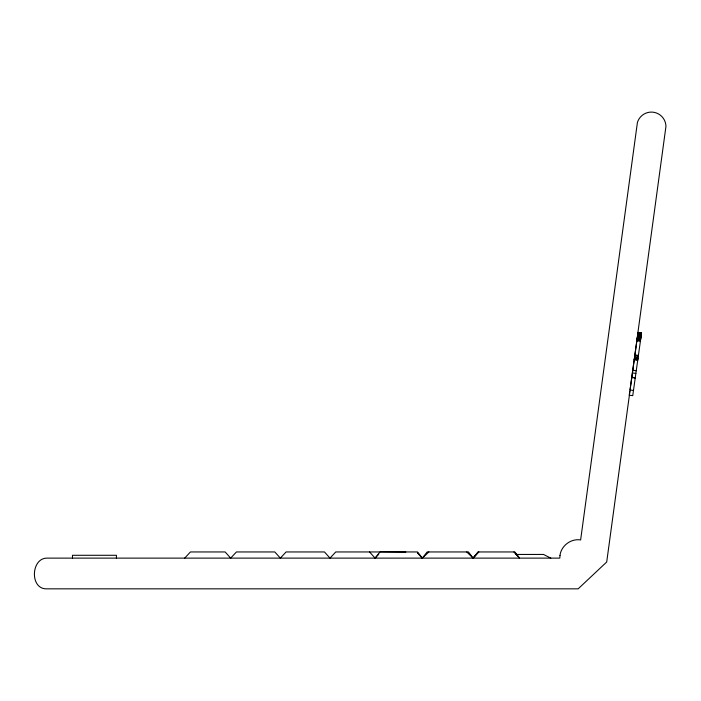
<?xml version="1.0" encoding="UTF-8"?>
<svg xmlns="http://www.w3.org/2000/svg" width="701" height="701" viewBox="0 0 701 701"><rect width="100%" height="100%" fill="white"/><g stroke="black" fill="none" stroke-linecap="round" stroke-linejoin="round"><path stroke-width="1.05" d="M629.796 391.316L629.244 395.224L632.749 395.653L641.573 332.879L638.085 332.388L632.661 370.899M630.436 386.724L629.98 389.984L633.476 390.475M630.549 385.944L632.635 371.109M417.445 552.887L422.3 558.119L427.163 551.95L468.452 551.95L473.114 558.119L478.879 551.95M466.735 551.95L473.114 558.119L477.968 551.95L514.841 551.95L519.502 558.119L513.929 551.95M369.541 551.95L375.096 558.119L380.065 551.95M473.114 558.119L478.433 551.95M184.696 558.119L190.444 551.95L225.135 551.95L230.682 558.119L236.439 551.95L274.792 551.95L280.339 558.119L286.096 551.95L324.449 551.95L330.005 558.119L335.753 551.95L417.524 551.95L422.3 558.119L428.881 551.95M375.096 558.119L378.689 554.263M516.059 554.447L543.503 554.447L550.82 558.154M380.845 551.783L405.87 552.029M639.785 332.87L641.538 333.115M638.041 332.73L641.52 333.212M637.945 333.413L641.433 333.895M637.892 333.799L641.371 334.289M637.84 334.149L641.327 334.64M637.805 334.438L641.284 334.929M637.761 334.727L641.24 335.218M637.7 335.157L639.443 335.393M637.638 335.604L641.117 336.094M637.586 335.954L641.073 336.445M637.551 336.243L641.029 336.734M637.463 336.822L640.951 337.312M637.428 337.12L640.907 337.602M637.323 337.856L640.802 338.346M637.279 338.154L640.758 338.644M637.209 338.671L638.944 338.916M637.174 338.89L640.661 339.38M637.139 339.126L640.626 339.617M637.051 339.775L640.53 340.265M637.016 340.029L640.495 340.52M636.911 340.774L640.39 341.264M634.913 354.908L638.409 355.398M634.764 355.933L638.26 356.423M634.554 357.466L638.05 357.957M634.51 357.755L638.006 358.246M634.431 358.334L637.928 358.824M634.335 358.973L637.831 359.464M634.265 359.499L637.761 359.999M634.247 359.631L637.744 360.121M632.758 370.251L636.254 370.741M632.381 372.932L635.877 373.423M631.767 377.252L635.264 377.743M631.732 377.515L635.229 378.005M417.445 552.721L422.3 558.119M515.016 552.721L519.502 558.119M116.427 558.119L116.427 555.288L72.483 555.288L72.483 558.119M559.976 555.507L559.819 558.119L47.37 558.119C31.107 557.619 29.573 588.56 46.073 588.84L578.159 588.84L606.707 562L665.95 126.417A14.572 14.572 0 0 0 637.402 122.535L580.63 539.945C570.965 538.333 561.089 545.781 559.976 555.507"/></g></svg>
